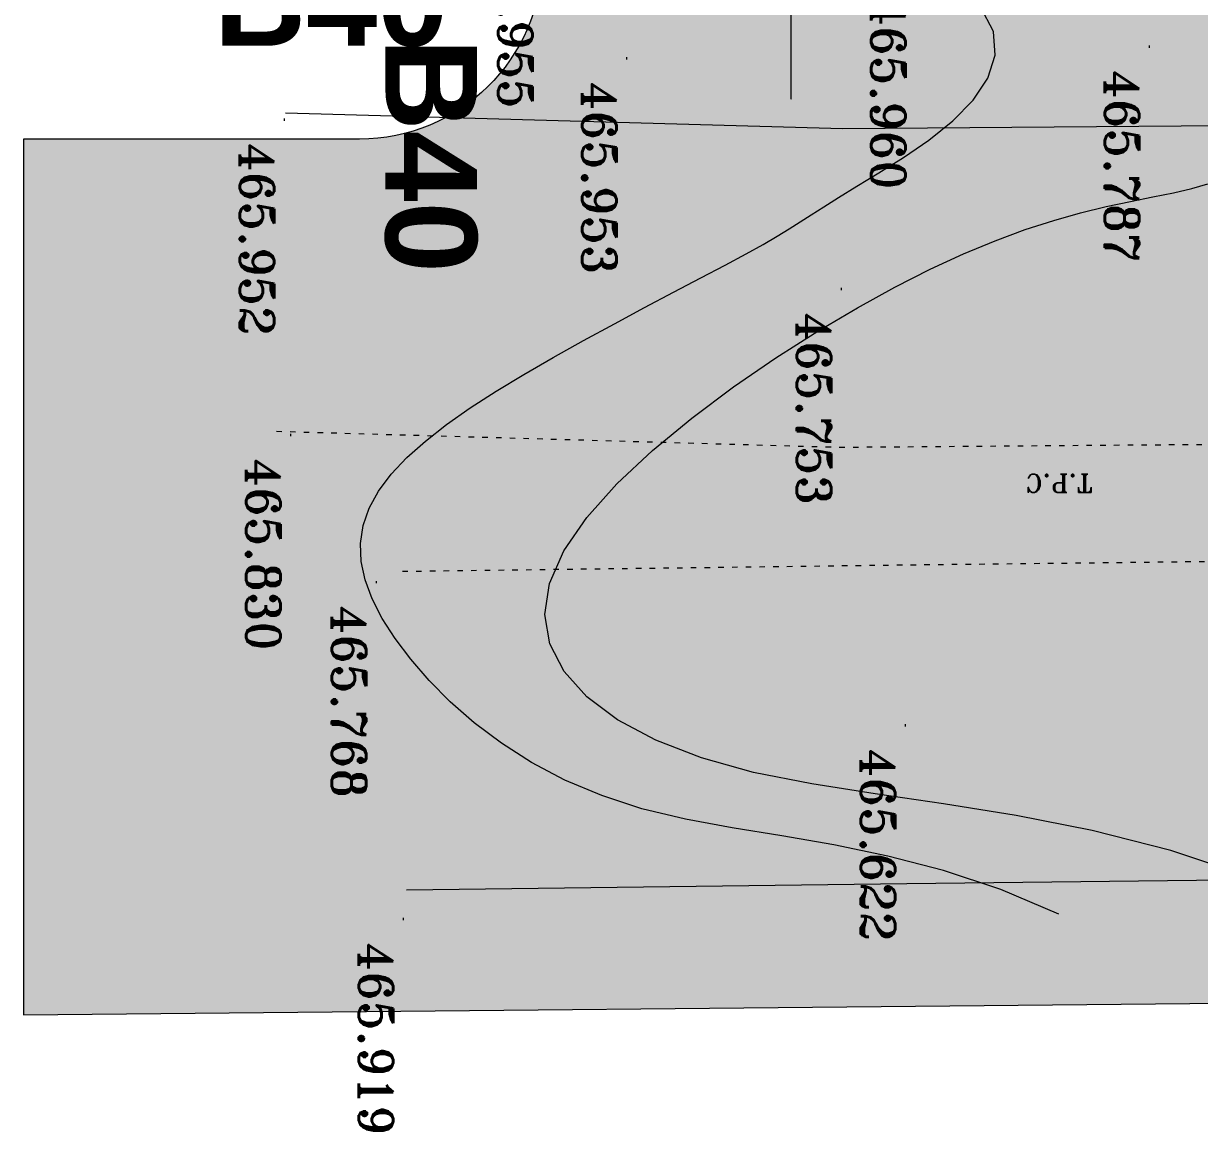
# Model space of a CAD drawing. Header units: millimetres. Extents: x 132836 to 1862386, y -330276 to -143438.
# Drawn here: x 141848 to 167533, y -297592 to -273409 of the extents above; entities that cross this region are included whole.
import ezdxf

# ---------------------------------------------------------------- set-up
doc = ezdxf.new("R2010")
doc.units = ezdxf.units.MM
doc.header["$MEASUREMENT"] = 0
doc.linetypes.add('ACAD_ISO03W100', pattern=[300, 120, -180])
doc.linetypes.add('HIDDEN', pattern=[0.375, 0.25, -0.125])
for name, color, linetype in [('Nouveau_CN_01_00', 7, 'Continuous'), ('Nouveau_CN_02_00', 7, 'Continuous'), ('Nouveau_rg', 7, 'Continuous'), ('Nouveau_TopoAlt', 7, 'Continuous'), ('Nouveau_TopoJIS', 7, 'Continuous'), ('Textes - 1_100', 7, 'Continuous')]:
    doc.layers.add(name, color=color, linetype=linetype)
doc.styles.add('STYLE_GENERE_3', font='')
doc.styles.add('STYLE_GENERE_5', font='romant.shx')
doc.styles.get('STYLE_GENERE_3').set_extended_font_data('Arial', bold=True)

# ---------------------------------------------------------------- blocks, each defined once
blk = doc.blocks.new('Ligne_17_1', base_point=(158612, -275066))
at = {"linetype": 'Continuous', "lineweight": 5, "true_color": 0x990000}
blk.add_hatch(color=14, dxfattribs=at).paths.add_polyline_path([(158612, -271830), (157737, -272705), (159487, -272705)])
at = {"color": 14, "linetype": 'Continuous', "lineweight": 5, "true_color": 0x990000}
for p, q in [((158612, -271830), (157737, -272705)), ((158612, -271830), (159487, -272705)), ((159487, -272705), (157737, -272705))]:
    blk.add_line(p, q, dxfattribs=at)
at = {"color": 12, "linetype": 'HIDDEN', "lineweight": 5, "true_color": 0xcc0000}
blk.add_line((158612, -275066), (158612, -272705), dxfattribs=at)

msp = doc.modelspace()

# ---------------------------------------------------------------- hatches: boundary and pattern name
at = {"linetype": 'Continuous', "lineweight": 0, "true_color": 0x6f6f6f}
h = msp.add_hatch(color=8, dxfattribs=at)
h.paths.add_polyline_path([(141848.442, -275935.042), (141848.442, -295062.571), (269220.821, -293826.868), (269220.821, -270902.734), (268763.049, -270902.734), (254213.6, -271040.575), (254213.6, -163437.635), (153156.2, -163437.635), (153156.2, -271040.575), (153182.962, -271040.57), (153183.146, -272000.514, -0.409427364), (149183.681, -275935.042)])
h.paths.add_polyline_path([(158435.584, -260639.953), (155145.584, -260639.953), (155145.584, -248364.953), (155145.584, -243089.974), (155145.584, -242189.974), (158435.584, -242189.974)], flags=0)
h.paths.add_polyline_path([(196775.042, -260810.571), (196775.042, -222495.57), (186955.542, -222495.57), (186955.542, -218295.57), (196754.55, -218295.57), (196754.55, -208495.57), (196754.55, -204495.57), (193355.542, -204495.57), (193355.542, -201780.57), (193355.542, -195161.535), (195576.034, -195161.535), (195576.034, -189810.571), (217850.068, -189810.571), (217850.068, -262266.885), (245610.045, -262266.885), (245610.045, -253395.571), (245626.034, -253395.571), (246426.034, -253395.571), (247826.034, -253395.571), (247826.034, -248005.571), (247826.034, -246605.571), (245626.034, -246605.571), (245610.045, -246605.571), (245610.045, -171995.57), (212806.28, -171995.57), (161503.433, -171995.57), (161503.433, -193810.571), (161503.433, -230015.57), (161503.433, -260810.571)], flags=0)
h.paths.add_polyline_path([(162737.042, -269433.913, -0.09031866), (162858.773, -268727.623, -0.201448728), (163912.639, -267592.74, -0.104211445), (164718.006, -267415.055), (165317.979, -267409.371, -0.104044608), (166125.354, -267571.244, -0.238255457), (167284.257, -268953.318, -0.055188622), (167336.836, -269390.334), (167338.931, -269611.438), (167351.046, -270890.267), (167092.583, -271892.761, -0.267949192), (165370.083, -272909.124), (164770.11, -272914.808, -0.193717464), (163379.252, -272370.185, -0.070568756), (163028.663, -271931.262, -0.131652498), (162751.253, -270933.845)], flags=0)
h.paths.add_polyline_path([(173316.986, -273599.031), (173316.986, -273452.052), (173330.488, -267377.824, -0.380556701), (175316.986, -265609.826), (175394.714, -265609.826), (175394.714, -270609.826), (190394.714, -270609.826), (190394.714, -265609.826), (195356.191, -265609.826, -0.414213562), (196856.191, -267109.826), (196856.191, -273660.699, -0.345501612), (195137.285, -275433.432), (175327.752, -275599.002, -0.415791099)], flags=0)
h.paths.add_polyline_path([(205510.093, -271504.083, -0.134473934), (205230.948, -270484.937), (205230.948, -268984.937, -0.414213562), (207230.948, -266984.937), (207830.948, -266984.937, -0.414213562), (209830.948, -268984.937), (209830.948, -270484.937, -0.128820346), (209574.03, -271465.581, -0.270936291), (207830.948, -272484.937), (207230.948, -272484.937, -0.264979997)], flags=0)
h.paths.add_polyline_path([(217862.687, -273329.325), (217869.949, -267730.336, -0.098561509), (218100.718, -266943.721), (218117.681, -266951.545, -0.258849002), (219955.479, -265605.827), (219953.141, -265587.294), (220637.569, -265587.294), (220637.569, -265687.294), (220637.569, -270687.294), (250537.569, -270687.294), (250537.569, -265687.294), (252208.004, -265687.294), (254186.294, -265687.294), (254186.294, -267687.294), (254186.294, -271062.255, 0.001345761), (254186.323, -271073.021), (254197.209, -273095.233, -0.414213562), (252208.004, -275105.97), (243484.534, -275105.97, -0.005188955), (243431.438, -275116.103), (235447.992, -275196.191), (220071.012, -275253.24, -0.386553331), (217873.089, -273475.385, -0.025189219)], flags=0)

# ---------------------------------------------------------------- linework, layer by layer
at = {"color": 9, "linetype": 'Continuous', "lineweight": 5}
msp.add_lwpolyline([(149183.681, -275935.042), (141848.442, -275935.042), (141848.442, -295062.571), (269220.821, -293826.868), (269220.821, -270902.734), (268763.049, -270902.734), (254213.6, -271040.575), (254213.6, -163437.635), (153163.039, -163437.635), (153163.039, -271040.575), (153156.2, -271040.575), (153156.383, -272000.519), (153183.146, -272000.514, -0.409427364)], format="xyb", close=True, dxfattribs=at)
at = {"layer": 'Nouveau_CN_01_00', "color": 8, "linetype": 'Continuous', "lineweight": 5, "flags": 128}
msp.add_lwpolyline([(164460.04, -292867.252), (163191.079, -292324.995), (161943.548, -291910.297), (160725.393, -291595.686), (159544.559, -291353.689), (158408.992, -291156.833), (157326.636, -290977.644), (156305.438, -290788.65), (155353.343, -290562.377), (154476.592, -290277.569), (153674.604, -289937.83), (152945.096, -289552.982), (152285.782, -289132.845), (151694.378, -288687.241), (151168.6, -288225.991), (150706.162, -287758.915), (150304.781, -287295.835), (149962.912, -286844.785), (149681.982, -286406.648), (149464.157, -285980.522), (149311.604, -285565.505), (149226.489, -285160.693), (149210.979, -284765.184), (149267.24, -284378.074), (149397.44, -283998.462), (149602.6, -283625.349), (149879.159, -283257.36), (150222.415, -282893.022), (150627.66, -282530.865), (151090.191, -282169.419), (151605.303, -281807.211), (152168.291, -281442.77), (152774.449, -281074.626), (153417.153, -280702.521), (154082.089, -280331.05), (154753.025, -279966.022), (155413.728, -279613.246), (156047.964, -279278.532), (156639.5, -278967.687), (157172.103, -278686.521), (157629.54, -278440.843), (158002.241, -278233.561), (158307.284, -278055.982), (158568.411, -277896.513), (158809.364, -277743.56), (159053.884, -277585.53), (159325.714, -277410.829), (159648.595, -277207.864), (160046.269, -276965.041), (160531.269, -276673.469), (161071.291, -276335.068), (161622.823, -275954.457), (162142.355, -275536.259), (162586.373, -275085.094), (162911.366, -274605.583), (163073.823, -274102.347), (163030.23, -273580.009), (162751.821, -273043.991)], dxfattribs=at)
at = {"layer": 'Nouveau_CN_02_00', "color": 8, "linetype": 'Continuous', "lineweight": 5, "flags": 128}
msp.add_lwpolyline([(168675.669, -292063.005), (166907.369, -291476.942), (165186.621, -291037.953), (163527.626, -290709.489), (161944.584, -290454.998), (160451.698, -290237.933), (159063.167, -290021.743), (157793.192, -289769.878), (156655.45, -289452.734), (155661.527, -289068.478), (154822.484, -288622.222), (154149.38, -288119.078), (153653.278, -287564.158), (153345.238, -286962.574), (153236.322, -286319.438), (153337.591, -285639.861), (153652.591, -284930.183), (154154.812, -284201.653), (154810.231, -283466.745), (155584.823, -282737.937), (156444.563, -282027.704), (157355.429, -281348.521), (158283.396, -280712.865), (159194.439, -280133.212), (160060.68, -279619.173), (160878.826, -279168.91), (161651.729, -278777.721), (162382.241, -278440.903), (163073.215, -278153.754), (163727.503, -277911.571), (164347.956, -277709.653), (164937.428, -277543.296), (165497.537, -277407.269), (166024.965, -277294.213), (166515.161, -277196.244), (166963.573, -277105.474), (167365.652, -277014.015), (167716.844, -276913.983)], dxfattribs=at)
at = {"layer": 'Nouveau_rg', "color": 8, "linetype": 'Continuous', "lineweight": 5, "flags": 128}
for points in [[(147567.552, -275358.909), (159741.501, -275704.121), (179134.524, -275550.958), (194861.845, -275038.784), (213710.215, -274947.589), (235087.482, -274747.605), (252251.249, -274647.467), (263883.891, -274697.543)], [(150212.147, -292334.229), (161143.965, -292195.257), (178225.831, -291999.533), (194593.006, -292018.496), (210573.232, -292127.683), (228480.963, -291868.223), (245929.775, -290976.51), (264357.683, -290976.51)]]:
    msp.add_lwpolyline(points, dxfattribs=at)
at = {"layer": 'Nouveau_rg', "color": 8, "linetype": 'ACAD_ISO03W100', "lineweight": 5, "flags": 128}
for points in [[(147370.269, -282316.112), (159670.32, -282664.9), (179275.298, -282510.063), (194991.976, -281998.236), (213759.607, -281907.432), (235140.339, -281707.415), (252256.572, -281607.554), (263853.93, -281657.478)], [(150123.674, -285374.791), (161059.857, -285235.764), (178189.99, -285039.487), (194620.815, -285058.524), (210546.59, -285167.338), (228252.859, -284910.797), (246145.911, -284550.51), (263969.846, -284632.08)]]:
    msp.add_lwpolyline(points, dxfattribs=at)
at = {"layer": 'Nouveau_TopoJIS', "color": 8, "linetype": 'Continuous', "lineweight": 5}
for p, q in [((166432.911, -273889.51), (166432.911, -273939.51)), ((155018.911, -274145.51), (155018.911, -274195.51)), ((147541.911, -275483.51), (147541.911, -275533.51)), ((159705.911, -279184.51), (159705.911, -279234.51)), ((147677.911, -282371.51), (147677.911, -282421.51)), ((149553.911, -285588.51), (149553.911, -285638.51)), ((161101.911, -288715.51), (161101.911, -288765.51)), ((150138.911, -292949.51), (150138.911, -292999.51))]:
    msp.add_line(p, q, dxfattribs=at)

# ---------------------------------------------------------------- block references
at = {"color": 12, "linetype": 'HIDDEN', "lineweight": 5, "true_color": 0xcc0000}
msp.add_blockref('Ligne_17_1', (158612.005, -275066.066), dxfattribs=at)

# ---------------------------------------------------------------- texts
at = {"layer": 'Nouveau_rg', "color": 253, "linetype": 'Continuous', "lineweight": 5, "true_color": 0x9f9f9f, "insert": (165198.867, -283252.248), "char_height": 400, "attachment_point": 7, "rotation": 180, "style": 'STYLE_GENERE_5'}
msp.add_mtext('\\A1;{\\pql;\\Fromant.shx;T.P.C}', dxfattribs=at)
at = {"layer": 'Nouveau_TopoAlt', "color": 253, "linetype": 'Continuous', "lineweight": 5, "true_color": 0x9f9f9f, "char_height": 750, "attachment_point": 1, "rotation": 270, "style": 'STYLE_GENERE_5'}
for s, insert in [('\\A1;{\\pql;\\Fromant.shx;465.955}', (152966.723, -271055.01)), ('\\A1;{\\pql;\\Fromant.shx;465.960}', (161108.964, -272828.286)), ('\\A1;{\\pql;\\Fromant.shx;465.787}', (166214.723, -274418.01)), ('\\A1;{\\pql;\\Fromant.shx;465.953}', (154800.723, -274674.01)), ('\\A1;{\\pql;\\Fromant.shx;465.952}', (147323.723, -276012.01)), ('\\A1;{\\pql;\\Fromant.shx;465.753}', (159487.723, -279713.01)), ('\\A1;{\\pql;\\Fromant.shx;465.830}', (147459.723, -282900.01)), ('\\A1;{\\pql;\\Fromant.shx;465.768}', (149335.723, -286117.01)), ('\\A1;{\\pql;\\Fromant.shx;465.622}', (160883.723, -289244.01)), ('\\A1;{\\pql;\\Fromant.shx;465.919}', (149920.723, -293478.01))]:
    msp.add_mtext(s, dxfattribs=dict(at, insert=insert))
at = {"layer": 'Textes - 1_100', "color": 14, "linetype": 'Continuous', "lineweight": 5, "true_color": 0x990000, "insert": (146001.869, -272910.129), "char_height": 2000, "attachment_point": 4, "rotation": 0.0056521, "style": 'STYLE_GENERE_3'}
msp.add_mtext('\\A1;{\\pql;\\fArial|b1|i0|c0|p38;B\\fArial|b1|i0|c0|p38;40}', dxfattribs=at)
at = {"layer": 'Textes - 1_100', "color": 253, "linetype": 'Continuous', "lineweight": 5, "true_color": 0x9f9f9f, "insert": (150739.027, -273730.609), "char_height": 2000, "attachment_point": 4, "rotation": 270.0056521, "style": 'STYLE_GENERE_3'}
msp.add_mtext('\\A1;{\\pql;\\fArial|b1|i0|c0|p38;B\\fArial|b1|i0|c0|p38;40}', dxfattribs=at)

doc.saveas('drawing.dxf')
